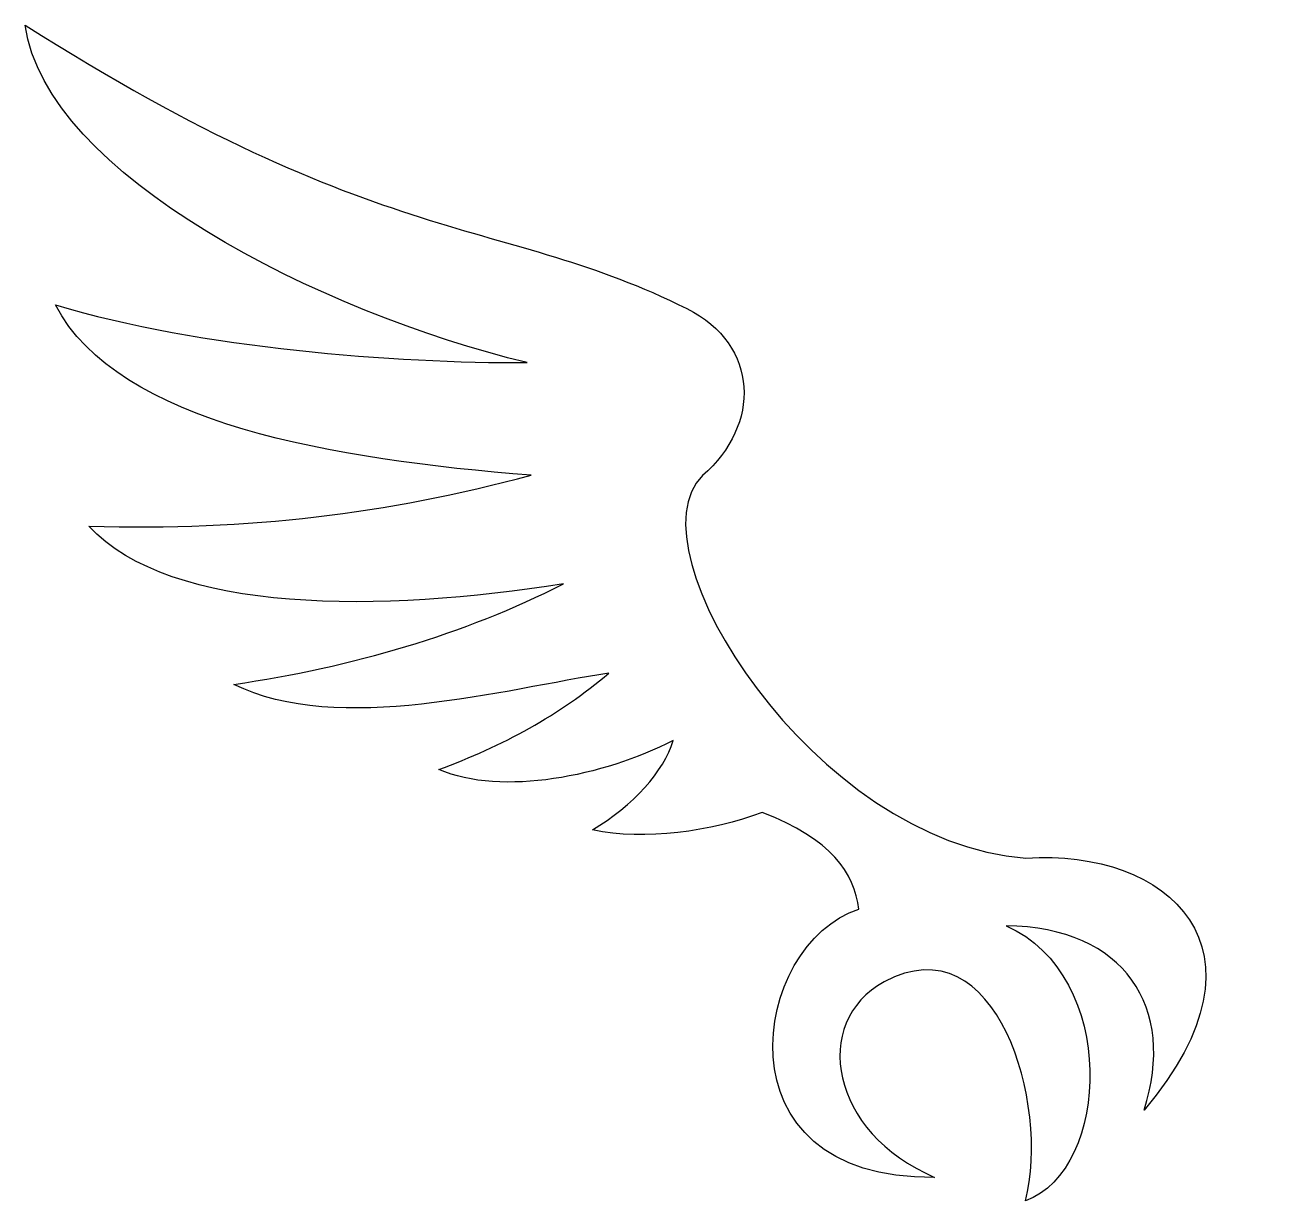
# Model space of a CAD drawing. Header units: centimetres. Extents: x -9.7 to 11.1, y -9.7 to 9.8.
import ezdxf

# ---------------------------------------------------------------- set-up
doc = ezdxf.new("R2010")
doc.units = ezdxf.units.CM
doc.header["$MEASUREMENT"] = 0
doc.layers.add('Layer 1', color=7, linetype='Continuous')

msp = doc.modelspace()

# ---------------------------------------------------------------- linework, layer by layer
at = {"layer": 'Layer 1'}
msp.add_open_spline([(-9.74384, 9.82058), (-9.40544, 7.33309), (-4.82512, 5.04223), (-1.42014, 4.22489), (-1.42014, 4.22489), (-3.5998, 4.21308), (-6.82852, 4.45918), (-9.23935, 5.18118), (-9.23935, 5.18118), (-8.20919, 3.19621), (-4.60889, 2.61821), (-1.34951, 2.35475), (-1.34951, 2.35475), (-3.78716, 1.7154), (-5.9825, 1.43549), (-8.68505, 1.51325), (-8.68505, 1.51325), (-7.33301, 0.03407), (-3.78837, 0.07843), (-0.81722, 0.55687), (-0.81722, 0.55687), (-2.45545, -0.2848), (-4.32193, -0.82371), (-6.28371, -1.11248), (-6.28371, -1.11248), (-4.55849, -1.9711), (-1.78004, -1.18657), (-0.06604, -0.92568), (-0.06604, -0.92568), (-0.86904, -1.6185), (-1.83018, -2.13392), (-2.88522, -2.5252), (-2.88522, -2.5252), (-1.82786, -2.9726), (-0.15969, -2.63707), (1.00119, -2.04415), (1.00119, -2.04415), (0.85445, -2.54987), (0.34168, -3.12567), (-0.33629, -3.52403), (-0.33629, -3.52403), (0.54165, -3.71083), (1.63051, -3.55245), (2.48125, -3.2359), (2.48125, -3.2359), (3.62851, -3.67942), (4.00921, -4.23642), (4.08228, -4.84081), (4.08228, -4.84081), (2.31266, -5.39616), (1.64447, -9.3336), (5.33994, -9.28658), (5.33994, -9.28658), (3.60211, -8.55041), (3.27763, -6.70885), (4.50451, -6.04606), (4.50451, -6.04606), (6.36665, -5.03993), (7.26154, -8.07097), (6.84525, -9.67698), (6.84525, -9.67698), (8.26386, -9.16633), (8.38514, -5.92656), (6.52334, -5.1158), (6.52334, -5.1158), (8.49836, -5.13701), (9.35395, -6.47137), (8.8142, -8.17332), (8.8142, -8.17332), (11.08174, -5.48739), (9.20122, -3.82833), (6.85191, -3.99388), (6.85191, -3.99388), (3.36399, -3.74264), (0.23964, 1.12679), (1.49202, 2.35122), (1.49202, 2.35122), (2.45303, 3.18686), (2.44265, 4.51486), (1.22805, 5.12014), (1.22805, 5.12014), (-1.8422, 6.65092), (-3.83464, 6.06344), (-9.74397, 9.82043), (-9.74397, 9.82043), (-9.74397, 9.82043), (-9.74384, 9.82058), (-9.74384, 9.82058)], degree=3, knots=[0, 0, 0, 0, 0.04347826, 0.04347826, 0.04347826, 0.04347826, 0.08695652, 0.08695652, 0.08695652, 0.08695652, 0.13043478, 0.13043478, 0.13043478, 0.13043478, 0.17391304, 0.17391304, 0.17391304, 0.17391304, 0.2173913, 0.2173913, 0.2173913, 0.2173913, 0.26086957, 0.26086957, 0.26086957, 0.26086957, 0.30434783, 0.30434783, 0.30434783, 0.30434783, 0.34782609, 0.34782609, 0.34782609, 0.34782609, 0.39130435, 0.39130435, 0.39130435, 0.39130435, 0.43478261, 0.43478261, 0.43478261, 0.43478261, 0.47826087, 0.47826087, 0.47826087, 0.47826087, 0.52173913, 0.52173913, 0.52173913, 0.52173913, 0.56521739, 0.56521739, 0.56521739, 0.56521739, 0.60869565, 0.60869565, 0.60869565, 0.60869565, 0.65217391, 0.65217391, 0.65217391, 0.65217391, 0.69565217, 0.69565217, 0.69565217, 0.69565217, 0.73913043, 0.73913043, 0.73913043, 0.73913043, 0.7826087, 0.7826087, 0.7826087, 0.7826087, 0.82608696, 0.82608696, 0.82608696, 0.82608696, 0.86956522, 0.86956522, 0.86956522, 0.86956522, 0.91304348, 0.91304348, 0.91304348, 0.91304348, 1, 1, 1, 1], dxfattribs=at)

doc.saveas('drawing.dxf')
